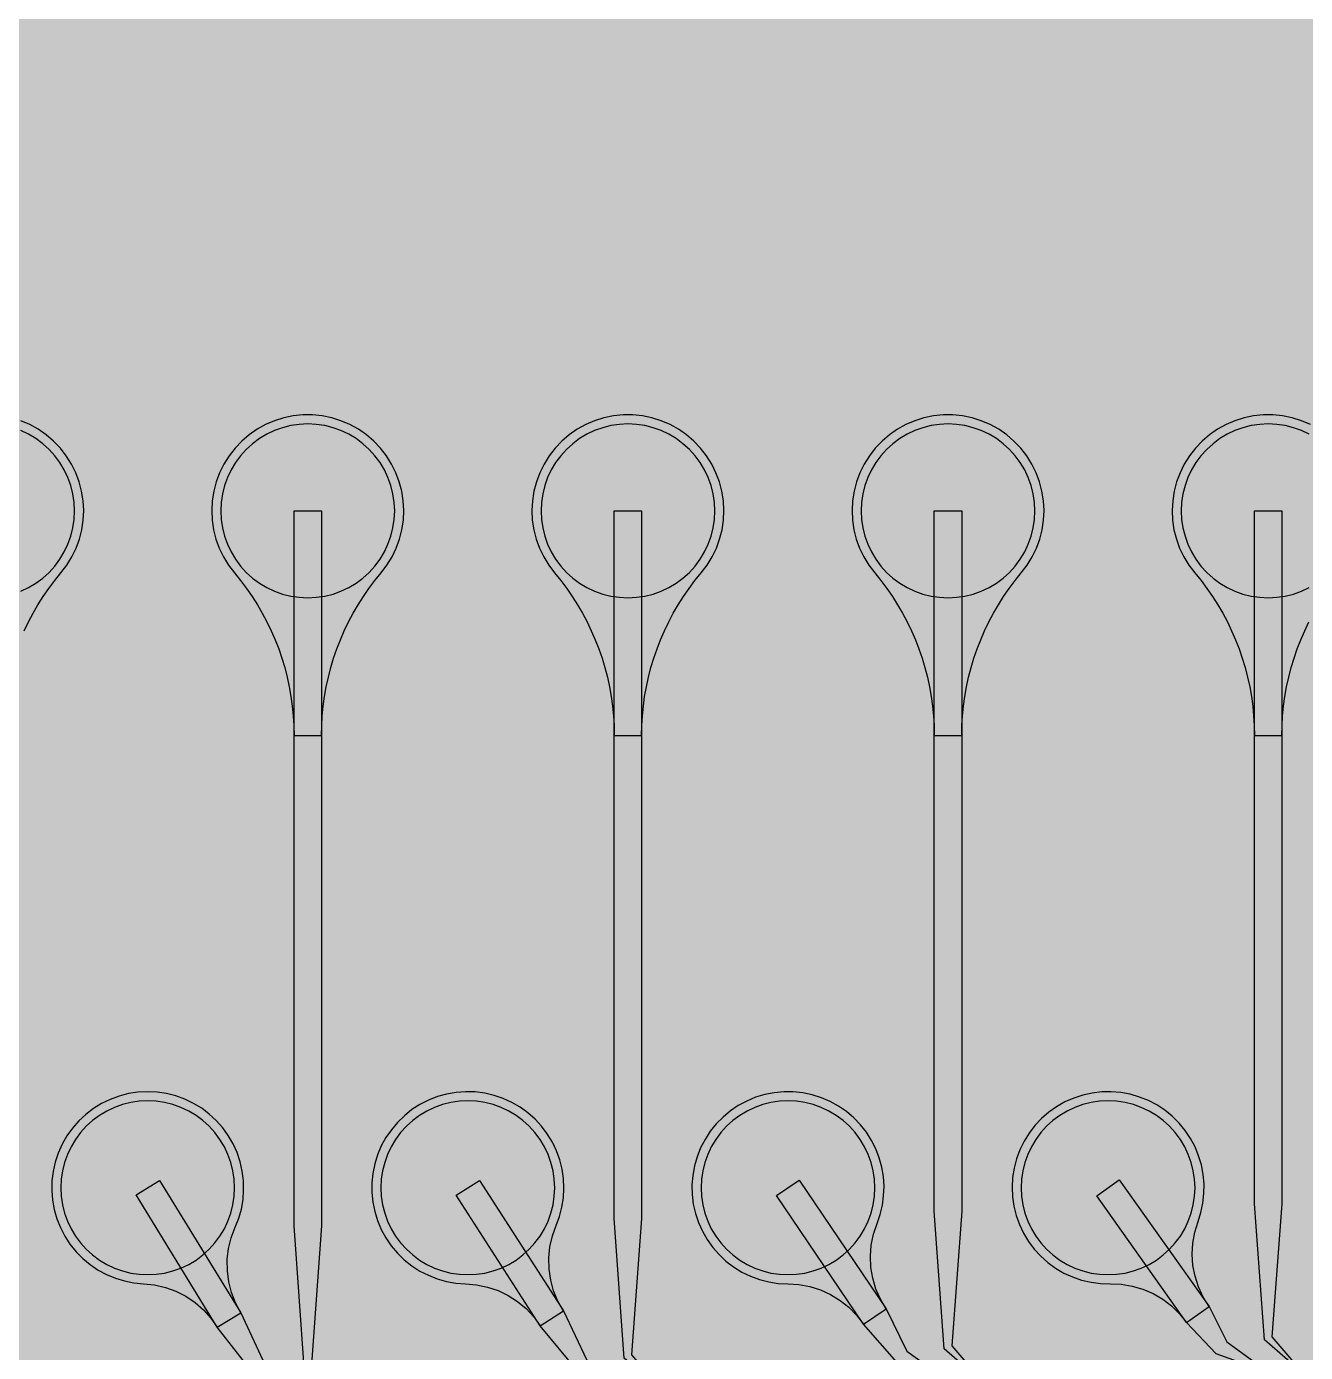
# Model space of a CAD drawing. Header units: metres. Extents: x -7240 to 10960, y -29667 to 1823.
# Drawn here: x 4465 to 5864, y -26963 to -25513 of the extents above; entities that cross this region are included whole.
import ezdxf

# ---------------------------------------------------------------- set-up
doc = ezdxf.new("R2010")
doc.units = ezdxf.units.M
for name, color, linetype in [('Metal1', 4, 'CONTINUOUS'), ('Polyimide', 7, 'CONTINUOUS'), ('Polyimide_Negative', 5, 'CONTINUOUS')]:
    doc.layers.add(name, color=color, linetype=linetype)

msp = doc.modelspace()

# ---------------------------------------------------------------- hatches: boundary and pattern name
at = {"layer": 'Polyimide'}
msp.add_hatch(color=7, dxfattribs=at).paths.add_polyline_path([(4088.5, -11806.9), (4098.7, -11851.2), (4115.6, -11893.5), (4138.6, -11932.7), (4167.4, -11968), (4201.1, -11998.5), (4239, -12023.6), (4280.3, -12042.7), (4349.2, -12073.7), (4413.2, -12113.8), (4471.3, -12162), (4522.3, -12217.7), (4565.4, -12279.7), (4599.7, -12346.9), (4624.7, -12418.2), (4639.9, -12492.2), (4645, -12567.5), (4639.9, -12642.8), (4624.7, -12716.8), (4599.7, -12788.1), (4565.4, -12855.3), (4522.3, -12917.3), (4471.3, -12973), (4413.2, -13021.2), (4349.2, -13061.3), (4280.3, -13092.3), (4239, -13111.4), (4201.1, -13136.5), (4167.4, -13167), (4138.6, -13202.3), (4115.6, -13241.5), (4098.7, -13283.8), (4088.5, -13328.1), (4085, -13373.5), (4085, -13567.5), (4099.4, -13861.6), (4142.6, -14152.8), (4214.2, -14438.4), (4313.4, -14715.5), (4439.2, -14981.7), (4590.6, -15234.2), (4766, -15470.7), (4963.7, -15688.8), (5181.8, -15886.5), (5418.3, -16061.9), (5670.8, -16213.3), (5936.9, -16339.1), (6214.1, -16438.3), (6499.7, -16509.9), (6790.9, -16553.1), (7085, -16567.5), (9960.4, -16567.5), (10038.8, -16571.4), (10116.4, -16582.9), (10192.6, -16601.9), (10266.5, -16628.4), (10337.5, -16662), (10404.8, -16702.3), (10467.9, -16749.1), (10526.1, -16801.8), (10578.8, -16860), (10625.6, -16923), (10665.9, -16990.4), (10699.5, -17061.4), (10725.9, -17135.3), (10745, -17211.4), (10756.5, -17289.1), (10760.4, -17367.5), (10760.4, -21957.3), (10721.6, -22012.9), (10686, -22070.6), (10653.6, -22130.1), (10624.5, -22191.4), (10598.9, -22254.2), (10576.8, -22318.2), (10558.3, -22383.5), (10543.4, -22449.6), (10532.2, -22516.5), (10524.7, -22583.8), (10521, -22651.5), (10521, -22719.3), (10524.7, -22787), (10532.2, -22854.4), (10543.4, -22921.2), (10558.3, -22987.4), (10576.8, -23052.6), (10598.9, -23116.7), (10624.5, -23179.5), (10653.6, -23240.7), (10686, -23300.3), (10721.6, -23357.9), (10760.4, -23413.5), (10760.4, -28667.5), (10756.5, -28745.9), (10745, -28823.6), (10725.9, -28899.7), (10699.5, -28973.6), (10665.9, -29044.6), (10625.6, -29112), (10578.8, -29175), (10526.1, -29233.2), (10467.9, -29285.9), (10404.8, -29332.7), (10337.5, -29373), (10266.5, -29406.6), (10192.6, -29433.1), (10116.4, -29452.1), (10038.8, -29463.6), (9960.4, -29467.5), (-6239.6, -29467.5), (-6318, -29463.6), (-6395.7, -29452.1), (-6471.9, -29433.1), (-6545.8, -29406.6), (-6616.7, -29373), (-6684.1, -29332.7), (-6747.1, -29285.9), (-6805.3, -29233.2), (-6858, -29175), (-6904.8, -29112), (-6945.2, -29044.6), (-6978.7, -28973.6), (-7005.2, -28899.7), (-7024.3, -28823.6), (-7035.8, -28745.9), (-7039.6, -28667.5), (-7039.6, -23426.3), (-6999.4, -23370.1), (-6962.3, -23311.6), (-6928.7, -23251.2), (-6898.5, -23189), (-6871.8, -23125.1), (-6848.8, -23059.9), (-6829.5, -22993.4), (-6814, -22926), (-6802.4, -22857.8), (-6794.6, -22789.1), (-6790.7, -22720), (-6790.7, -22650.8), (-6794.6, -22581.8), (-6802.4, -22513), (-6814, -22444.8), (-6829.5, -22377.4), (-6848.8, -22311), (-6871.8, -22245.7), (-6898.5, -22181.9), (-6928.7, -22119.7), (-6962.3, -22059.2), (-6999.4, -22000.8), (-7039.6, -21944.5), (-7039.6, -17367.5), (-7035.8, -17289.1), (-7024.3, -17211.4), (-7005.2, -17135.3), (-6978.7, -17061.4), (-6945.2, -16990.4), (-6904.8, -16923), (-6858, -16860), (-6805.3, -16801.8), (-6747.1, -16749.1), (-6684.1, -16702.3), (-6616.7, -16662), (-6545.8, -16628.4), (-6471.9, -16601.9), (-6395.7, -16582.9), (-6318, -16571.4), (-6239.6, -16567.5), (-3334, -16567.5), (-3039.9, -16553.1), (-2748.7, -16509.9), (-2463.1, -16438.3), (-2185.9, -16339.1), (-1919.8, -16213.3), (-1667.3, -16061.9), (-1430.8, -15886.5), (-1212.7, -15688.8), (-1015, -15470.7), (-839.6, -15234.2), (-688.2, -14981.7), (-562.4, -14715.5), (-463.2, -14438.4), (-391.6, -14152.8), (-348.4, -13861.6), (-334, -13567.5), (-334, -13373.5), (-337.5, -13328.1), (-347.7, -13283.8), (-364.6, -13241.5), (-387.6, -13202.3), (-416.4, -13167), (-450.1, -13136.5), (-488, -13111.4), (-529.3, -13092.3), (-529.3, -13092.3), (-598.2, -13061.3), (-662.2, -13021.2), (-720.3, -12973), (-771.3, -12917.3), (-814.4, -12855.3), (-848.7, -12788.1), (-873.7, -12716.8), (-888.9, -12642.8), (-894, -12567.5), (-888.9, -12492.2), (-873.7, -12418.2), (-848.7, -12346.9), (-814.4, -12279.7), (-771.3, -12217.7), (-720.3, -12162), (-662.2, -12113.8), (-598.2, -12073.7), (-529.3, -12042.7), (-488, -12023.6), (-450.1, -11998.5), (-416.4, -11968), (-387.6, -11932.7), (-364.6, -11893.5), (-347.7, -11851.2), (-337.5, -11806.9), (-334, -11761.5), (-334, -11074.3), (-337.5, -11028.9), (-347.7, -10984.6), (-364.6, -10942.4), (-387.6, -10903.1), (-416.4, -10867.8), (-450.1, -10837.3), (-488, -10812.2), (-529.3, -10793.2), (-529.3, -10793.2), (-598.2, -10762.1), (-662.2, -10722.1), (-720.3, -10673.8), (-771.3, -10618.1), (-814.4, -10556.1), (-848.7, -10488.9), (-873.7, -10417.6), (-888.9, -10343.7), (-894, -10268.3), (-888.9, -10193), (-873.7, -10119), (-848.7, -10047.8), (-814.4, -9980.5), (-771.3, -9918.5), (-720.3, -9862.9), (-662.2, -9814.6), (-598.2, -9774.6), (-529.3, -9743.5), (-488, -9724.5), (-450.1, -9699.4), (-416.4, -9668.8), (-387.6, -9633.5), (-364.6, -9594.3), (-347.7, -9552), (-337.5, -9507.7), (-334, -9462.4), (-334, -8775.1), (-337.5, -8729.8), (-347.7, -8685.5), (-364.6, -8643.2), (-387.6, -8604), (-416.4, -8568.7), (-450.1, -8538.1), (-488, -8513), (-529.3, -8494), (-529.3, -8494), (-598.2, -8462.9), (-662.2, -8422.9), (-720.3, -8374.6), (-771.3, -8319), (-814.4, -8257), (-848.7, -8189.7), (-873.7, -8118.5), (-888.9, -8044.5), (-894, -7969.2), (-888.9, -7893.8), (-873.7, -7819.9), (-848.7, -7748.6), (-814.4, -7681.4), (-771.3, -7619.4), (-720.3, -7563.7), (-662.2, -7515.4), (-598.2, -7475.4), (-529.3, -7444.3), (-529.3, -7444.3), (-488, -7425.3), (-450.1, -7400.2), (-416.4, -7369.7), (-387.6, -7334.4), (-364.6, -7295.1), (-347.7, -7252.9), (-337.5, -7208.6), (-334, -7163.2), (-334, -6476), (-337.5, -6430.6), (-347.7, -6386.3), (-364.6, -6344), (-387.6, -6304.8), (-416.4, -6269.5), (-450.1, -6239), (-488, -6213.9), (-529.3, -6194.8), (-529.3, -6194.8), (-598.2, -6163.8), (-662.2, -6123.7), (-720.3, -6075.5), (-771.3, -6019.8), (-814.4, -5957.8), (-848.7, -5890.6), (-873.7, -5819.3), (-888.9, -5745.3), (-894, -5670), (-888.9, -5594.7), (-873.7, -5520.7), (-848.7, -5449.4), (-814.4, -5382.2), (-771.3, -5320.2), (-720.3, -5264.5), (-662.2, -5216.3), (-598.2, -5176.2), (-529.3, -5145.2), (-529.3, -5145.2), (-488, -5126.1), (-450.1, -5101), (-416.4, -5070.5), (-387.6, -5035.2), (-364.6, -4996), (-347.7, -4953.7), (-337.5, -4909.4), (-334, -4864), (-334, 380), (-334, 1522.5), (-289, 1522.5), (-288.8, 1515.6), (-288.1, 1508.8), (-287, 1502), (-285.4, 1495.3), (-283.4, 1488.7), (-281, 1482.3), (-278.2, 1476.1), (-274.9, 1470), (-271.3, 1464.2), (-267.3, 1458.6), (-262.9, 1453.3), (-258.2, 1448.3), (-253.2, 1443.6), (-247.9, 1439.2), (-242.3, 1435.2), (-236.5, 1431.6), (-230.4, 1428.3), (-224.2, 1425.5), (-217.8, 1423.1), (-211.2, 1421.1), (-204.5, 1419.5), (-197.7, 1418.4), (-190.9, 1417.7), (-184, 1417.5), (-177.1, 1417.7), (-170.3, 1418.4), (-163.5, 1419.5), (-156.8, 1421.1), (-150.2, 1423.1), (-143.8, 1425.5), (-137.6, 1428.3), (-131.5, 1431.6), (-125.7, 1435.2), (-120.1, 1439.2), (-114.8, 1443.6), (-109.8, 1448.3), (-105.1, 1453.3), (-100.7, 1458.6), (-96.7, 1464.2), (-93.1, 1470), (-89.8, 1476.1), (-87, 1482.3), (-84.6, 1488.7), (-82.6, 1495.3), (-81, 1502), (-79.9, 1508.8), (-79.2, 1515.6), (-79, 1522.5), (1786, 1522.5), (3835, 1522.5), (3835.2, 1529), (3835.9, 1535.6), (3836.9, 1542), (3838.4, 1548.4), (3840.3, 1554.6), (3842.6, 1560.8), (3845.3, 1566.7), (3848.4, 1572.5), (3851.9, 1578.1), (3855.7, 1583.4), (3859.8, 1588.4), (3864.3, 1593.2), (3869.1, 1597.7), (3874.1, 1601.8), (3879.4, 1605.6), (3885, 1609.1), (3890.8, 1612.2), (3896.7, 1614.9), (3902.9, 1617.2), (3909.1, 1619.1), (3915.5, 1620.6), (3921.9, 1621.6), (3928.5, 1622.3), (3935, 1622.5), (3941.5, 1622.3), (3948.1, 1621.6), (3954.5, 1620.6), (3960.9, 1619.1), (3967.1, 1617.2), (3973.3, 1614.9), (3979.2, 1612.2), (3985, 1609.1), (3990.6, 1605.6), (3995.9, 1601.8), (4000.9, 1597.7), (4005.7, 1593.2), (4010.2, 1588.4), (4014.3, 1583.4), (4018.1, 1578.1), (4021.6, 1572.5), (4024.7, 1566.7), (4027.4, 1560.8), (4029.7, 1554.6), (4031.6, 1548.4), (4033.1, 1542), (4034.1, 1535.6), (4034.8, 1529), (4035, 1522.5), (4085, 1522.5), (4085, 380), (4085, 330), (4085, -4864), (4088.5, -4909.4), (4098.7, -4953.7), (4115.6, -4996), (4138.6, -5035.2), (4167.4, -5070.5), (4201.1, -5101), (4239, -5126.1), (4280.3, -5145.2), (4280.3, -5145.2), (4349.2, -5176.2), (4413.2, -5216.3), (4471.3, -5264.5), (4522.3, -5320.2), (4565.4, -5382.2), (4599.7, -5449.4), (4624.7, -5520.7), (4639.9, -5594.7), (4645, -5670), (4639.9, -5745.3), (4624.7, -5819.3), (4599.7, -5890.6), (4565.4, -5957.8), (4522.3, -6019.8), (4471.3, -6075.5), (4413.2, -6123.7), (4349.2, -6163.8), (4280.3, -6194.8), (4239, -6213.9), (4201.1, -6239), (4167.4, -6269.5), (4138.6, -6304.8), (4115.6, -6344), (4098.7, -6386.3), (4088.5, -6430.6), (4085, -6476), (4085, -11761.5), (4088.5, -11806.9)])

# ---------------------------------------------------------------- linework, layer by layer
at = {"layer": 'Metal1'}
for points in [[(1953.9, -18191.7), (1953.9, -28286.6), (1983.3, -28316), (9352.5, -28316), (9381.9, -28286.6), (9381.9, -27007.4), (9352.5, -26978), (5852.5, -26978), (5818.7, -26948.7), (5807.9, -26800), (5807.9, -26042.5), (5837.9, -26042.5), (5837.9, -26800), (5827, -26945.3), (5853.3, -26976), (9353.3, -26976), (9383.9, -27006.6), (9383.9, -28287.4), (9353.3, -28318), (1982.5, -28318), (1951.9, -28287.4), (1951.9, -18191.7)], [(1958.9, -18191.7), (1958.9, -28281.6), (1988.3, -28311), (9347.5, -28311), (9376.9, -28281.6), (9376.9, -27012.4), (9347.5, -26983), (5818.8, -26983), (5765.9, -26964.2), (5733.7, -26929.7), (5635.6, -26791.2), (5660.1, -26773.8), (5758.2, -26912.4), (5777.6, -26950.8), (5819.3, -26981), (9348.3, -26981), (9378.9, -27011.6), (9378.9, -28282.4), (9348.3, -28313), (1987.5, -28313), (1956.9, -28282.4), (1956.9, -18191.7)], [(1963.9, -18191.7), (1963.9, -28276.6), (1993.3, -28306), (9342.5, -28306), (9371.9, -28276.6), (9371.9, -27017.4), (9342.5, -26988), (5502.5, -26988), (5468.8, -26958.7), (5457.9, -26808), (5457.9, -26042.5), (5487.9, -26042.5), (5487.9, -26808), (5477, -26955.3), (5503.3, -26986), (9343.3, -26986), (9373.9, -27016.6), (9373.9, -28277.4), (9343.3, -28308), (1992.5, -28308), (1961.9, -28277.4), (1961.9, -18191.7)], [(1968.9, -18191.7), (1968.9, -28271.6), (1998.3, -28301), (9337.5, -28301), (9366.9, -28271.6), (9366.9, -27022.4), (9337.5, -26993), (5468.8, -26993), (5416.8, -26973.3), (5380.3, -26931.6), (5285.4, -26790.9), (5310.3, -26774.1), (5405.2, -26914.8), (5427.8, -26961), (5469.3, -26991), (9338.3, -26991), (9368.9, -27021.6), (9368.9, -28272.4), (9338.3, -28303), (1997.5, -28303), (1966.9, -28272.4), (1966.9, -18191.7)], [(1973.9, -18191.7), (1973.9, -28266.6), (2003.3, -28296), (9332.5, -28296), (9361.9, -28266.6), (9361.9, -27027.4), (9332.5, -26998), (5152.5, -26998), (5118.8, -26968.7), (5107.9, -26816), (5107.9, -26042.5), (5137.9, -26042.5), (5137.9, -26816), (5126.9, -26965.3), (5153.3, -26996), (9333.3, -26996), (9363.9, -27026.6), (9363.9, -28267.4), (9333.3, -28298), (2002.5, -28298), (1971.9, -28267.4), (1971.9, -18191.7)], [(1978.9, -18191.7), (1978.9, -28261.6), (2008.3, -28291), (9327.5, -28291), (9356.9, -28261.6), (9356.9, -27032.4), (9327.5, -27003), (5118.8, -27003), (5067.6, -26982.4), (5027.1, -26933.3), (4935.3, -26790.6), (4960.5, -26774.4), (5052.3, -26917.1), (5078.1, -26971.1), (5119.3, -27001), (9328.3, -27001), (9358.9, -27031.6), (9358.9, -28262.4), (9328.3, -28293), (2007.5, -28293), (1976.9, -28262.4), (1976.9, -18191.7)], [(1983.9, -18191.7), (1983.9, -28256.6), (2013.3, -28286), (9322.5, -28286), (9351.9, -28256.6), (9351.9, -27037.4), (9322.5, -27008), (4802.5, -27008), (4768.8, -26978.7), (4757.9, -26824), (4757.9, -26042.5), (4787.9, -26042.5), (4787.9, -26824), (4776.9, -26975.3), (4803.3, -27006), (9323.3, -27006), (9353.9, -27036.6), (9353.9, -28257.4), (9323.3, -28288), (2012.5, -28288), (1981.9, -28257.4), (1981.9, -18191.7)], [(1988.9, -18191.7), (1988.9, -28251.6), (2018.3, -28281), (9317.5, -28281), (9346.9, -28251.6), (9346.9, -27042.4), (9317.5, -27013), (4768.8, -27013), (4718.4, -26991.7), (4674, -26934.9), (4585.1, -26790.4), (4610.7, -26774.6), (4699.6, -26919.2), (4728.4, -26981.2), (4769.3, -27011), (9318.3, -27011), (9348.9, -27041.6), (9348.9, -28252.4), (9318.3, -28283), (2017.5, -28283), (1986.9, -28252.4), (1986.9, -18191.7)], [(4462.8, -26173.6), (4467.5, -26163.9), (4472.5, -26154.4), (4477.9, -26145.1), (4483.7, -26136.1), (4489.8, -26127.3), (4496.2, -26118.7), (4503, -26110.4), (4509.4, -26101.9), (4515, -26092.9), (4519.6, -26083.3), (4523.2, -26073.4), (4525.8, -26063.1), (4527.4, -26052.6), (4527.9, -26042), (4527.3, -26031.4), (4525.6, -26020.9), (4522.9, -26010.7), (4519.2, -26000.8), (4514.5, -25991.3), (4508.9, -25982.3), (4502.4, -25973.9), (4495, -25966.2), (4487, -25959.3), (4478.3, -25953.3), (4469, -25948.2), (4459.2, -25944)], [(5869, -25948.2), (5859.2, -25944), (5849.1, -25940.8), (5838.7, -25938.7), (5828.2, -25937.6), (5817.6, -25937.6), (5807, -25938.7), (5796.6, -25940.8), (5786.5, -25944), (5776.8, -25948.2), (5767.5, -25953.3), (5758.8, -25959.3), (5750.7, -25966.2), (5743.4, -25973.9), (5736.9, -25982.3), (5731.2, -25991.3), (5726.5, -26000.8), (5722.8, -26010.7), (5720.1, -26020.9), (5718.5, -26031.4), (5717.9, -26042), (5718.4, -26052.6), (5719.9, -26063.1), (5722.5, -26073.4), (5726.1, -26083.3), (5730.8, -26092.9), (5736.3, -26101.9), (5742.7, -26110.4), (5749.5, -26118.7), (5756, -26127.3), (5762.1, -26136.1), (5767.8, -26145.1), (5773.2, -26154.4), (5778.3, -26163.9), (5782.9, -26173.6), (5787.2, -26183.4), (5791.1, -26193.4), (5794.6, -26203.6), (5797.7, -26213.9), (5800.4, -26224.2), (5802.7, -26234.7), (5804.5, -26245.3), (5806, -26255.9), (5807, -26266.6), (5807.7, -26277.3), (5807.9, -26288.1), (5837.9, -26288.1), (5837.9, -26288.1), (5838.1, -26277.3), (5838.7, -26266.6), (5839.8, -26255.9), (5841.2, -26245.3), (5843.1, -26234.7), (5845.4, -26224.2), (5848.1, -26213.9), (5851.2, -26203.6), (5854.7, -26193.4), (5858.6, -26183.4), (5862.8, -26173.6), (5867.5, -26163.9)]]:
    msp.add_lwpolyline(points, dxfattribs=at)
for points in [[(4787.9, -26288.1), (4788.1, -26277.3), (4788.7, -26266.6), (4789.8, -26255.9), (4791.2, -26245.3), (4793.1, -26234.7), (4795.4, -26224.2), (4798.1, -26213.9), (4801.2, -26203.6), (4804.7, -26193.4), (4808.6, -26183.4), (4812.8, -26173.6), (4817.5, -26163.9), (4822.5, -26154.4), (4827.9, -26145.1), (4833.7, -26136.1), (4839.8, -26127.3), (4846.2, -26118.7), (4853, -26110.4), (4859.4, -26101.9), (4865, -26092.9), (4869.6, -26083.3), (4873.2, -26073.4), (4875.8, -26063.1), (4877.4, -26052.6), (4877.9, -26042), (4877.3, -26031.4), (4875.6, -26020.9), (4872.9, -26010.7), (4869.2, -26000.8), (4864.5, -25991.3), (4858.9, -25982.3), (4852.4, -25973.9), (4845, -25966.2), (4837, -25959.3), (4828.3, -25953.3), (4819, -25948.2), (4809.2, -25944), (4799.1, -25940.8), (4788.7, -25938.7), (4778.2, -25937.6), (4767.6, -25937.6), (4757, -25938.7), (4746.6, -25940.8), (4736.5, -25944), (4726.8, -25948.2), (4717.5, -25953.3), (4708.8, -25959.3), (4700.7, -25966.2), (4693.4, -25973.9), (4686.9, -25982.3), (4681.2, -25991.3), (4676.5, -26000.8), (4672.8, -26010.7), (4670.1, -26020.9), (4668.5, -26031.4), (4667.9, -26042), (4668.4, -26052.6), (4669.9, -26063.1), (4672.5, -26073.4), (4676.1, -26083.3), (4680.8, -26092.9), (4686.3, -26101.9), (4692.7, -26110.4), (4699.5, -26118.7), (4706, -26127.3), (4712.1, -26136.1), (4717.8, -26145.1), (4723.2, -26154.4), (4728.3, -26163.9), (4732.9, -26173.6), (4737.2, -26183.4), (4741.1, -26193.4), (4744.6, -26203.6), (4747.7, -26213.9), (4750.4, -26224.2), (4752.7, -26234.7), (4754.5, -26245.3), (4756, -26255.9), (4757, -26266.6), (4757.7, -26277.3), (4757.9, -26288.1), (4787.9, -26288.1)], [(5137.9, -26288.1), (5138.1, -26277.3), (5138.7, -26266.6), (5139.8, -26255.9), (5141.2, -26245.3), (5143.1, -26234.7), (5145.4, -26224.2), (5148.1, -26213.9), (5151.2, -26203.6), (5154.7, -26193.4), (5158.6, -26183.4), (5162.8, -26173.6), (5167.5, -26163.9), (5172.5, -26154.4), (5177.9, -26145.1), (5183.7, -26136.1), (5189.8, -26127.3), (5196.2, -26118.7), (5203, -26110.4), (5209.4, -26101.9), (5215, -26092.9), (5219.6, -26083.3), (5223.2, -26073.4), (5225.8, -26063.1), (5227.4, -26052.6), (5227.9, -26042), (5227.3, -26031.4), (5225.6, -26020.9), (5222.9, -26010.7), (5219.2, -26000.8), (5214.5, -25991.3), (5208.9, -25982.3), (5202.4, -25973.9), (5195, -25966.2), (5187, -25959.3), (5178.3, -25953.3), (5169, -25948.2), (5159.2, -25944), (5149.1, -25940.8), (5138.7, -25938.7), (5128.2, -25937.6), (5117.6, -25937.6), (5107, -25938.7), (5096.6, -25940.8), (5086.5, -25944), (5076.8, -25948.2), (5067.5, -25953.3), (5058.8, -25959.3), (5050.7, -25966.2), (5043.4, -25973.9), (5036.9, -25982.3), (5031.2, -25991.3), (5026.5, -26000.8), (5022.8, -26010.7), (5020.1, -26020.9), (5018.5, -26031.4), (5017.9, -26042), (5018.4, -26052.6), (5019.9, -26063.1), (5022.5, -26073.4), (5026.1, -26083.3), (5030.8, -26092.9), (5036.3, -26101.9), (5042.7, -26110.4), (5049.5, -26118.7), (5056, -26127.3), (5062.1, -26136.1), (5067.8, -26145.1), (5073.2, -26154.4), (5078.3, -26163.9), (5082.9, -26173.6), (5087.2, -26183.4), (5091.1, -26193.4), (5094.6, -26203.6), (5097.7, -26213.9), (5100.4, -26224.2), (5102.7, -26234.7), (5104.5, -26245.3), (5106, -26255.9), (5107, -26266.6), (5107.7, -26277.3), (5107.9, -26288.1), (5137.9, -26288.1)], [(5487.9, -26288.1), (5488.1, -26277.3), (5488.7, -26266.6), (5489.8, -26255.9), (5491.2, -26245.3), (5493.1, -26234.7), (5495.4, -26224.2), (5498.1, -26213.9), (5501.2, -26203.6), (5504.7, -26193.4), (5508.6, -26183.4), (5512.8, -26173.6), (5517.5, -26163.9), (5522.5, -26154.4), (5527.9, -26145.1), (5533.7, -26136.1), (5539.8, -26127.3), (5546.2, -26118.7), (5553, -26110.4), (5559.4, -26101.9), (5565, -26092.9), (5569.6, -26083.3), (5573.2, -26073.4), (5575.8, -26063.1), (5577.4, -26052.6), (5577.9, -26042), (5577.3, -26031.4), (5575.6, -26020.9), (5572.9, -26010.7), (5569.2, -26000.8), (5564.5, -25991.3), (5558.9, -25982.3), (5552.4, -25973.9), (5545, -25966.2), (5537, -25959.3), (5528.3, -25953.3), (5519, -25948.2), (5509.2, -25944), (5499.1, -25940.8), (5488.7, -25938.7), (5478.2, -25937.6), (5467.6, -25937.6), (5457, -25938.7), (5446.6, -25940.8), (5436.5, -25944), (5426.8, -25948.2), (5417.5, -25953.3), (5408.8, -25959.3), (5400.7, -25966.2), (5393.4, -25973.9), (5386.9, -25982.3), (5381.2, -25991.3), (5376.5, -26000.8), (5372.8, -26010.7), (5370.1, -26020.9), (5368.5, -26031.4), (5367.9, -26042), (5368.4, -26052.6), (5369.9, -26063.1), (5372.5, -26073.4), (5376.1, -26083.3), (5380.8, -26092.9), (5386.3, -26101.9), (5392.7, -26110.4), (5399.5, -26118.7), (5406, -26127.3), (5412.1, -26136.1), (5417.8, -26145.1), (5423.2, -26154.4), (5428.3, -26163.9), (5432.9, -26173.6), (5437.2, -26183.4), (5441.1, -26193.4), (5444.6, -26203.6), (5447.7, -26213.9), (5450.4, -26224.2), (5452.7, -26234.7), (5454.5, -26245.3), (5456, -26255.9), (5457, -26266.6), (5457.7, -26277.3), (5457.9, -26288.1), (5487.9, -26288.1)], [(4699.6, -26919.2), (4693.8, -26908.4), (4689.5, -26897.1), (4686.5, -26885.3), (4685, -26873.2), (4684.9, -26861), (4686.4, -26848.9), (4689.3, -26837.1), (4693.6, -26825.7), (4697.4, -26815.9), (4700.3, -26805.8), (4702.1, -26795.5), (4702.8, -26785), (4702.6, -26774.6), (4701.3, -26764.2), (4698.9, -26754), (4695.6, -26744), (4691.3, -26734.5), (4686, -26725.4), (4679.9, -26716.9), (4672.9, -26709.1), (4665.2, -26702), (4656.9, -26695.6), (4647.9, -26690.2), (4638.5, -26685.7), (4628.6, -26682.1), (4618.5, -26679.5), (4608.1, -26678), (4597.6, -26677.5), (4587.2, -26678), (4576.8, -26679.6), (4566.6, -26682.3), (4556.8, -26685.9), (4547.4, -26690.4), (4538.5, -26695.9), (4530.1, -26702.3), (4522.5, -26709.4), (4515.6, -26717.3), (4509.5, -26725.8), (4504.3, -26734.9), (4500, -26744.5), (4496.7, -26754.5), (4494.4, -26764.7), (4493.1, -26775.1), (4492.9, -26785.6), (4493.7, -26796), (4495.6, -26806.3), (4498.5, -26816.4), (4502.4, -26826.1), (4507.2, -26835.4), (4512.9, -26844.2), (4519.5, -26852.4), (4526.9, -26859.8), (4534.9, -26866.5), (4543.6, -26872.4), (4552.8, -26877.3), (4562.5, -26881.4), (4572.5, -26884.4), (4582.8, -26886.4), (4593.3, -26887.4), (4605.4, -26888.7), (4617.2, -26891.4), (4628.7, -26895.6), (4639.6, -26901.1), (4649.7, -26907.9), (4658.9, -26915.9), (4667, -26924.9), (4674, -26934.9), (4699.6, -26919.2)], [(5052.3, -26917.1), (5046.4, -26906.5), (5041.7, -26895.2), (5038.5, -26883.5), (5036.8, -26871.4), (5036.5, -26859.2), (5037.7, -26847.1), (5040.3, -26835.2), (5044.4, -26823.7), (5048.1, -26813.9), (5050.7, -26803.8), (5052.3, -26793.4), (5052.9, -26782.9), (5052.4, -26772.5), (5050.9, -26762.1), (5048.3, -26751.9), (5044.8, -26742.1), (5040.3, -26732.6), (5034.8, -26723.7), (5028.5, -26715.3), (5021.4, -26707.6), (5013.6, -26700.6), (5005.1, -26694.5), (4996.1, -26689.2), (4986.5, -26684.9), (4976.6, -26681.5), (4966.4, -26679.1), (4956, -26677.8), (4945.5, -26677.5), (4935.1, -26678.3), (4924.7, -26680.1), (4914.6, -26682.9), (4904.9, -26686.7), (4895.5, -26691.5), (4886.7, -26697.1), (4878.5, -26703.7), (4871, -26711), (4864.3, -26719), (4858.3, -26727.6), (4853.3, -26736.8), (4849.2, -26746.5), (4846.1, -26756.5), (4844.1, -26766.8), (4843, -26777.2), (4843, -26787.7), (4844, -26798.1), (4846.1, -26808.4), (4849.2, -26818.4), (4853.3, -26828), (4858.3, -26837.2), (4864.2, -26845.9), (4870.9, -26853.9), (4878.4, -26861.2), (4886.6, -26867.8), (4895.4, -26873.5), (4904.7, -26878.2), (4914.5, -26882.1), (4924.6, -26884.9), (4934.9, -26886.7), (4945.4, -26887.5), (4957.5, -26888.5), (4969.4, -26891), (4981, -26894.9), (4991.9, -26900.2), (5002.2, -26906.8), (5011.5, -26914.6), (5019.9, -26923.5), (5027.1, -26933.3), (5052.3, -26917.1)], [(5405.2, -26914.8), (5399, -26904.3), (5394.1, -26893.2), (5390.7, -26881.5), (5388.6, -26869.5), (5388.1, -26857.3), (5389, -26845.2), (5391.5, -26833.2), (5395.3, -26821.7), (5398.7, -26811.7), (5401.1, -26801.6), (5402.5, -26791.2), (5402.9, -26780.7), (5402.2, -26770.2), (5400.4, -26759.9), (5397.7, -26749.8), (5393.9, -26740), (5389.2, -26730.7), (5383.6, -26721.8), (5377.1, -26713.6), (5369.8, -26706), (5361.8, -26699.2), (5353.2, -26693.3), (5344, -26688.2), (5334.4, -26684.1), (5324.4, -26680.9), (5314.2, -26678.8), (5303.7, -26677.7), (5293.3, -26677.6), (5282.8, -26678.6), (5272.5, -26680.6), (5262.5, -26683.6), (5252.8, -26687.7), (5243.6, -26692.6), (5234.9, -26698.5), (5226.9, -26705.2), (5219.5, -26712.6), (5212.9, -26720.8), (5207.2, -26729.6), (5202.4, -26738.9), (5198.5, -26748.6), (5195.6, -26758.7), (5193.7, -26769), (5192.9, -26779.4), (5193.1, -26789.9), (5194.4, -26800.3), (5196.7, -26810.5), (5200, -26820.5), (5204.3, -26830.1), (5209.5, -26839.2), (5215.6, -26847.7), (5222.5, -26855.6), (5230.1, -26862.7), (5238.5, -26869.1), (5247.4, -26874.6), (5256.8, -26879.1), (5266.6, -26882.7), (5276.8, -26885.4), (5287.2, -26887), (5297.6, -26887.5), (5309.8, -26888.3), (5321.7, -26890.5), (5333.4, -26894.2), (5344.4, -26899.3), (5354.8, -26905.6), (5364.3, -26913.2), (5372.9, -26921.9), (5380.3, -26931.6), (5405.2, -26914.8)], [(5758.2, -26912.4), (5751.7, -26902), (5746.6, -26890.9), (5742.9, -26879.3), (5740.6, -26867.4), (5739.8, -26855.2), (5740.5, -26843.1), (5742.6, -26831.1), (5746.2, -26819.4), (5749.4, -26809.4), (5751.5, -26799.2), (5752.7, -26788.8), (5752.8, -26778.3), (5751.8, -26767.9), (5749.9, -26757.6), (5746.9, -26747.5), (5742.9, -26737.8), (5738, -26728.6), (5732.1, -26719.9), (5725.5, -26711.8), (5718, -26704.4), (5709.9, -26697.8), (5701.2, -26692), (5691.9, -26687.2), (5682.2, -26683.3), (5672.1, -26680.3), (5661.8, -26678.4), (5651.3, -26677.6), (5640.9, -26677.7), (5630.5, -26679), (5620.2, -26681.2), (5610.3, -26684.5), (5600.7, -26688.7), (5591.6, -26693.9), (5583, -26699.9), (5575.1, -26706.8), (5567.9, -26714.4), (5561.5, -26722.7), (5556, -26731.7), (5551.4, -26741.1), (5547.7, -26750.9), (5545.1, -26761), (5543.5, -26771.4), (5542.9, -26781.8), (5543.3, -26792.3), (5544.8, -26802.7), (5547.4, -26812.8), (5550.9, -26822.7), (5555.4, -26832.2), (5560.8, -26841.2), (5567.1, -26849.5), (5574.2, -26857.3), (5582, -26864.2), (5590.4, -26870.4), (5599.5, -26875.7), (5609, -26880), (5618.9, -26883.4), (5629.2, -26885.8), (5639.5, -26887.2), (5650, -26887.5), (5662.2, -26888), (5674.2, -26889.9), (5685.9, -26893.4), (5697.1, -26898.2), (5707.6, -26904.3), (5717.3, -26911.7), (5726, -26920.2), (5733.7, -26929.7), (5758.2, -26912.4)]]:
    msp.add_lwpolyline(points, close=True, dxfattribs=at)
at = {"layer": 'Polyimide_Negative'}
for points in [[(4867.9, -26042.5), (4867.4, -26033.2), (4866, -26024), (4863.8, -26014.9), (4860.6, -26006.1), (4856.7, -25997.7), (4851.9, -25989.7), (4846.3, -25982.2), (4840.1, -25975.3), (4833.1, -25969.1), (4825.7, -25963.5), (4817.7, -25958.7), (4809.2, -25954.7), (4800.5, -25951.6), (4791.4, -25949.3), (4782.2, -25948), (4772.9, -25947.5), (4763.6, -25948), (4754.3, -25949.3), (4745.3, -25951.6), (4736.5, -25954.7), (4728.1, -25958.7), (4720.1, -25963.5), (4712.6, -25969.1), (4705.7, -25975.3), (4699.4, -25982.2), (4693.9, -25989.7), (4689.1, -25997.7), (4685.1, -26006.1), (4682, -26014.9), (4679.7, -26024), (4678.3, -26033.2), (4677.9, -26042.5), (4678.3, -26051.8), (4679.7, -26061), (4682, -26070.1), (4685.1, -26078.9), (4689.1, -26087.3), (4693.9, -26095.3), (4699.4, -26102.8), (4705.7, -26109.7), (4712.6, -26115.9), (4720.1, -26121.5), (4728.1, -26126.3), (4736.5, -26130.3), (4745.3, -26133.4), (4754.3, -26135.7), (4763.6, -26137), (4772.9, -26137.5), (4782.2, -26137), (4791.4, -26135.7), (4800.5, -26133.4), (4809.2, -26130.3), (4817.7, -26126.3), (4825.7, -26121.5), (4833.1, -26115.9), (4840.1, -26109.7), (4846.3, -26102.8), (4851.9, -26095.3), (4856.7, -26087.3), (4860.6, -26078.9), (4863.8, -26070.1), (4866, -26061), (4867.4, -26051.8), (4867.9, -26042.5)], [(5217.9, -26042.5), (5217.4, -26033.2), (5216, -26024), (5213.8, -26014.9), (5210.6, -26006.1), (5206.7, -25997.7), (5201.9, -25989.7), (5196.3, -25982.2), (5190.1, -25975.3), (5183.1, -25969.1), (5175.7, -25963.5), (5167.7, -25958.7), (5159.2, -25954.7), (5150.5, -25951.6), (5141.4, -25949.3), (5132.2, -25948), (5122.9, -25947.5), (5113.6, -25948), (5104.3, -25949.3), (5095.3, -25951.6), (5086.5, -25954.7), (5078.1, -25958.7), (5070.1, -25963.5), (5062.6, -25969.1), (5055.7, -25975.3), (5049.4, -25982.2), (5043.9, -25989.7), (5039.1, -25997.7), (5035.1, -26006.1), (5032, -26014.9), (5029.7, -26024), (5028.3, -26033.2), (5027.9, -26042.5), (5028.3, -26051.8), (5029.7, -26061), (5032, -26070.1), (5035.1, -26078.9), (5039.1, -26087.3), (5043.9, -26095.3), (5049.4, -26102.8), (5055.7, -26109.7), (5062.6, -26115.9), (5070.1, -26121.5), (5078.1, -26126.3), (5086.5, -26130.3), (5095.3, -26133.4), (5104.3, -26135.7), (5113.6, -26137), (5122.9, -26137.5), (5132.2, -26137), (5141.4, -26135.7), (5150.5, -26133.4), (5159.2, -26130.3), (5167.7, -26126.3), (5175.7, -26121.5), (5183.1, -26115.9), (5190.1, -26109.7), (5196.3, -26102.8), (5201.9, -26095.3), (5206.7, -26087.3), (5210.6, -26078.9), (5213.8, -26070.1), (5216, -26061), (5217.4, -26051.8), (5217.9, -26042.5)], [(5567.9, -26042.5), (5567.4, -26033.2), (5566, -26024), (5563.8, -26014.9), (5560.6, -26006.1), (5556.7, -25997.7), (5551.9, -25989.7), (5546.3, -25982.2), (5540.1, -25975.3), (5533.1, -25969.1), (5525.7, -25963.5), (5517.7, -25958.7), (5509.2, -25954.7), (5500.5, -25951.6), (5491.4, -25949.3), (5482.2, -25948), (5472.9, -25947.5), (5463.6, -25948), (5454.3, -25949.3), (5445.3, -25951.6), (5436.5, -25954.7), (5428.1, -25958.7), (5420.1, -25963.5), (5412.6, -25969.1), (5405.7, -25975.3), (5399.4, -25982.2), (5393.9, -25989.7), (5389.1, -25997.7), (5385.1, -26006.1), (5382, -26014.9), (5379.7, -26024), (5378.3, -26033.2), (5377.9, -26042.5), (5378.3, -26051.8), (5379.7, -26061), (5382, -26070.1), (5385.1, -26078.9), (5389.1, -26087.3), (5393.9, -26095.3), (5399.4, -26102.8), (5405.7, -26109.7), (5412.6, -26115.9), (5420.1, -26121.5), (5428.1, -26126.3), (5436.5, -26130.3), (5445.3, -26133.4), (5454.3, -26135.7), (5463.6, -26137), (5472.9, -26137.5), (5482.2, -26137), (5491.4, -26135.7), (5500.5, -26133.4), (5509.2, -26130.3), (5517.7, -26126.3), (5525.7, -26121.5), (5533.1, -26115.9), (5540.1, -26109.7), (5546.3, -26102.8), (5551.9, -26095.3), (5556.7, -26087.3), (5560.6, -26078.9), (5563.8, -26070.1), (5566, -26061), (5567.4, -26051.8), (5567.9, -26042.5)], [(4692.9, -26782.5), (4692.4, -26773.2), (4691, -26764), (4688.8, -26754.9), (4685.6, -26746.1), (4681.7, -26737.7), (4676.9, -26729.7), (4671.3, -26722.2), (4665.1, -26715.3), (4658.1, -26709.1), (4650.7, -26703.5), (4642.7, -26698.7), (4634.2, -26694.7), (4625.5, -26691.6), (4616.4, -26689.3), (4607.2, -26688), (4597.9, -26687.5), (4588.6, -26688), (4579.3, -26689.3), (4570.3, -26691.6), (4561.5, -26694.7), (4553.1, -26698.7), (4545.1, -26703.5), (4537.6, -26709.1), (4530.7, -26715.3), (4524.4, -26722.2), (4518.9, -26729.7), (4514.1, -26737.7), (4510.1, -26746.1), (4507, -26754.9), (4504.7, -26764), (4503.3, -26773.2), (4502.9, -26782.5), (4503.3, -26791.8), (4504.7, -26801), (4507, -26810.1), (4510.1, -26818.9), (4514.1, -26827.3), (4518.9, -26835.3), (4524.4, -26842.8), (4530.7, -26849.7), (4537.6, -26855.9), (4545.1, -26861.5), (4553.1, -26866.3), (4561.5, -26870.3), (4570.3, -26873.4), (4579.3, -26875.7), (4588.6, -26877), (4597.9, -26877.5), (4607.2, -26877), (4616.4, -26875.7), (4625.5, -26873.4), (4634.2, -26870.3), (4642.7, -26866.3), (4650.7, -26861.5), (4658.1, -26855.9), (4665.1, -26849.7), (4671.3, -26842.8), (4676.9, -26835.3), (4681.7, -26827.3), (4685.6, -26818.9), (4688.8, -26810.1), (4691, -26801), (4692.4, -26791.8), (4692.9, -26782.5)], [(5042.9, -26782.5), (5042.4, -26773.2), (5041, -26764), (5038.8, -26754.9), (5035.6, -26746.1), (5031.7, -26737.7), (5026.9, -26729.7), (5021.3, -26722.2), (5015.1, -26715.3), (5008.1, -26709.1), (5000.7, -26703.5), (4992.7, -26698.7), (4984.2, -26694.7), (4975.5, -26691.6), (4966.4, -26689.3), (4957.2, -26688), (4947.9, -26687.5), (4938.6, -26688), (4929.3, -26689.3), (4920.3, -26691.6), (4911.5, -26694.7), (4903.1, -26698.7), (4895.1, -26703.5), (4887.6, -26709.1), (4880.7, -26715.3), (4874.4, -26722.2), (4868.9, -26729.7), (4864.1, -26737.7), (4860.1, -26746.1), (4857, -26754.9), (4854.7, -26764), (4853.3, -26773.2), (4852.9, -26782.5), (4853.3, -26791.8), (4854.7, -26801), (4857, -26810.1), (4860.1, -26818.9), (4864.1, -26827.3), (4868.9, -26835.3), (4874.4, -26842.8), (4880.7, -26849.7), (4887.6, -26855.9), (4895.1, -26861.5), (4903.1, -26866.3), (4911.5, -26870.3), (4920.3, -26873.4), (4929.3, -26875.7), (4938.6, -26877), (4947.9, -26877.5), (4957.2, -26877), (4966.4, -26875.7), (4975.5, -26873.4), (4984.2, -26870.3), (4992.7, -26866.3), (5000.7, -26861.5), (5008.1, -26855.9), (5015.1, -26849.7), (5021.3, -26842.8), (5026.9, -26835.3), (5031.7, -26827.3), (5035.6, -26818.9), (5038.8, -26810.1), (5041, -26801), (5042.4, -26791.8), (5042.9, -26782.5)], [(5392.9, -26782.5), (5392.4, -26773.2), (5391, -26764), (5388.8, -26754.9), (5385.6, -26746.1), (5381.7, -26737.7), (5376.9, -26729.7), (5371.3, -26722.2), (5365.1, -26715.3), (5358.1, -26709.1), (5350.7, -26703.5), (5342.7, -26698.7), (5334.2, -26694.7), (5325.5, -26691.6), (5316.4, -26689.3), (5307.2, -26688), (5297.9, -26687.5), (5288.6, -26688), (5279.3, -26689.3), (5270.3, -26691.6), (5261.5, -26694.7), (5253.1, -26698.7), (5245.1, -26703.5), (5237.6, -26709.1), (5230.7, -26715.3), (5224.4, -26722.2), (5218.9, -26729.7), (5214.1, -26737.7), (5210.1, -26746.1), (5207, -26754.9), (5204.7, -26764), (5203.3, -26773.2), (5202.9, -26782.5), (5203.3, -26791.8), (5204.7, -26801), (5207, -26810.1), (5210.1, -26818.9), (5214.1, -26827.3), (5218.9, -26835.3), (5224.4, -26842.8), (5230.7, -26849.7), (5237.6, -26855.9), (5245.1, -26861.5), (5253.1, -26866.3), (5261.5, -26870.3), (5270.3, -26873.4), (5279.3, -26875.7), (5288.6, -26877), (5297.9, -26877.5), (5307.2, -26877), (5316.4, -26875.7), (5325.5, -26873.4), (5334.2, -26870.3), (5342.7, -26866.3), (5350.7, -26861.5), (5358.1, -26855.9), (5365.1, -26849.7), (5371.3, -26842.8), (5376.9, -26835.3), (5381.7, -26827.3), (5385.6, -26818.9), (5388.8, -26810.1), (5391, -26801), (5392.4, -26791.8), (5392.9, -26782.5)], [(5742.9, -26782.5), (5742.4, -26773.2), (5741, -26764), (5738.8, -26754.9), (5735.6, -26746.1), (5731.7, -26737.7), (5726.9, -26729.7), (5721.3, -26722.2), (5715.1, -26715.3), (5708.1, -26709.1), (5700.7, -26703.5), (5692.7, -26698.7), (5684.2, -26694.7), (5675.5, -26691.6), (5666.4, -26689.3), (5657.2, -26688), (5647.9, -26687.5), (5638.6, -26688), (5629.3, -26689.3), (5620.3, -26691.6), (5611.5, -26694.7), (5603.1, -26698.7), (5595.1, -26703.5), (5587.6, -26709.1), (5580.7, -26715.3), (5574.4, -26722.2), (5568.9, -26729.7), (5564.1, -26737.7), (5560.1, -26746.1), (5557, -26754.9), (5554.7, -26764), (5553.3, -26773.2), (5552.9, -26782.5), (5553.3, -26791.8), (5554.7, -26801), (5557, -26810.1), (5560.1, -26818.9), (5564.1, -26827.3), (5568.9, -26835.3), (5574.4, -26842.8), (5580.7, -26849.7), (5587.6, -26855.9), (5595.1, -26861.5), (5603.1, -26866.3), (5611.5, -26870.3), (5620.3, -26873.4), (5629.3, -26875.7), (5638.6, -26877), (5647.9, -26877.5), (5657.2, -26877), (5666.4, -26875.7), (5675.5, -26873.4), (5684.2, -26870.3), (5692.7, -26866.3), (5700.7, -26861.5), (5708.1, -26855.9), (5715.1, -26849.7), (5721.3, -26842.8), (5726.9, -26835.3), (5731.7, -26827.3), (5735.6, -26818.9), (5738.8, -26810.1), (5741, -26801), (5742.4, -26791.8), (5742.9, -26782.5)]]:
    msp.add_lwpolyline(points, close=True, dxfattribs=at)
for points in [[(5867.7, -25958.7), (5859.2, -25954.7), (5850.5, -25951.6), (5841.4, -25949.3), (5832.2, -25948), (5822.9, -25947.5), (5813.6, -25948), (5804.3, -25949.3), (5795.3, -25951.6), (5786.5, -25954.7), (5778.1, -25958.7), (5770.1, -25963.5), (5762.6, -25969.1), (5755.7, -25975.3), (5749.4, -25982.2), (5743.9, -25989.7), (5739.1, -25997.7), (5735.1, -26006.1), (5732, -26014.9), (5729.7, -26024), (5728.3, -26033.2), (5727.9, -26042.5), (5728.3, -26051.8), (5729.7, -26061), (5732, -26070.1), (5735.1, -26078.9), (5739.1, -26087.3), (5743.9, -26095.3), (5749.4, -26102.8), (5755.7, -26109.7), (5762.6, -26115.9), (5770.1, -26121.5), (5778.1, -26126.3), (5786.5, -26130.3), (5795.3, -26133.4), (5804.3, -26135.7), (5813.6, -26137), (5822.9, -26137.5), (5832.2, -26137), (5841.4, -26135.7), (5850.5, -26133.4), (5859.2, -26130.3), (5867.7, -26126.3)], [(4459.2, -26130.3), (4467.7, -26126.3), (4475.7, -26121.5), (4483.1, -26115.9), (4490.1, -26109.7), (4496.3, -26102.8), (4501.9, -26095.3), (4506.7, -26087.3), (4510.6, -26078.9), (4513.8, -26070.1), (4516, -26061), (4517.4, -26051.8), (4517.9, -26042.5), (4517.9, -26042.5), (4517.4, -26033.2), (4516, -26024), (4513.8, -26014.9), (4510.6, -26006.1), (4506.7, -25997.7), (4501.9, -25989.7), (4496.3, -25982.2), (4490.1, -25975.3), (4483.1, -25969.1), (4475.7, -25963.5), (4467.7, -25958.7), (4459.2, -25954.7)]]:
    msp.add_lwpolyline(points, dxfattribs=at)

doc.saveas('drawing.dxf')
